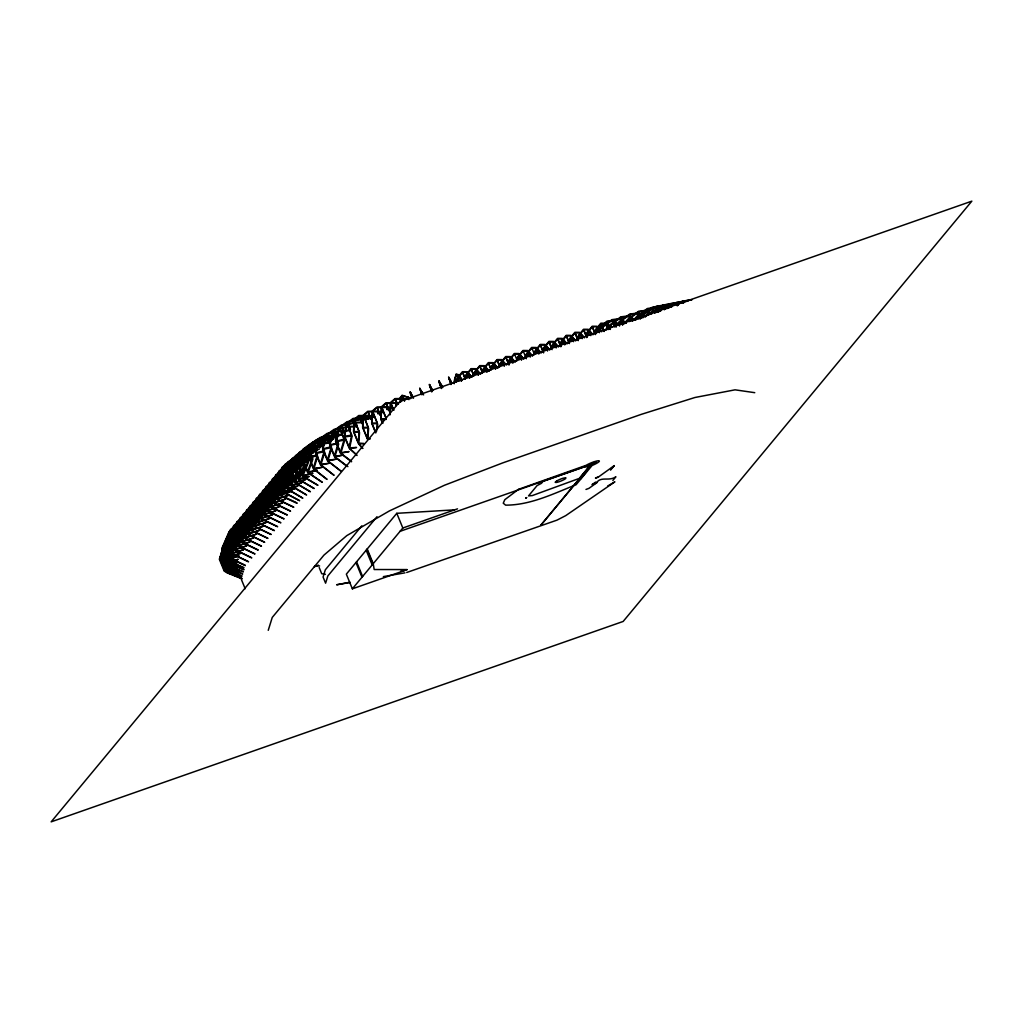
<?xml version="1.0" encoding="UTF-8"?>
<svg xmlns="http://www.w3.org/2000/svg" width="1023" height="1023" viewBox="0 0 1023 1023"><rect width="100%" height="100%" fill="white"/><g stroke="black" fill="none" stroke-linecap="round" stroke-linejoin="round"><path stroke-width="1.5" d="M389.84 414.699L390.466 402.538L394.993 398.612L404.52 398.459L409.11 399.545M390.095 414.686L390.684 403.075L393.638 410.287M376.656 431.131L377.218 423.624L372.155 423.701L375.901 432.831M377.359 428.675L377.692 424.161L372.525 411.553L371.937 423.164L377.257 423.074L372.704 411.399L377.052 407.627L380.211 415.325L377.308 407.614L386.323 407.474L387.269 409.763L386.579 407.461L392.269 408.816M453.982 383.229L456.13 373.996L458.816 374.789L462.23 380.096M454.212 383.766L454.608 379.29L455.593 381.464L454.647 379.162L456.309 374.661M555.412 482.153L555.387 482.306A5.806 0.972 -22.3 0 0 558.481 481.935L559.325 481.654A5.793 0.972 -22.3 0 0 565.732 478.483L565.821 477.715L563.034 478.24A5.806 0.972 -22.3 0 0 560.425 479.173L559.607 479.531A5.806 0.972 -22.3 0 0 557.241 480.682L556.678 481.04M339.201 427.448L335.518 441.245L340.467 453.317L351.58 461.769M268.243 630.321L272.259 617.419L323.959 555.105L346.835 535.592L389.367 510.937L444.417 485.273L502.741 462.895L641.14 414.405L694.937 397.499L735.051 389.827L754.757 392.679M302.731 460.567L307.463 446.118L316.491 439.685L333.038 435.606L340.454 435.018M232.362 543.571L226.39 561.064L231.339 573.123L241.441 577.356M231.633 546.909L226.876 560.821L232.093 558.226M231.633 555.706L229.638 561.537L234.587 573.596L240.354 576.013M232.502 554.325L230.124 561.282L234.037 559.351M234.983 562.023L231.377 571.793L222.502 550.425M235.188 563.711L232.093 572.1L237.771 569.274M236.684 566.678L234.625 572.266L230.354 561.832L233.193 560.425M236.888 568.379L235.341 572.56L238.193 571.154M286.069 473.879L291.772 458.777L305.851 448.944L309.01 456.629L306.325 448.803L323.575 443.867M386.336 418.842L381.605 407.32L381.016 418.931L386.336 418.842L381.784 407.154L386.131 403.394L389.29 411.08L386.387 403.382L395.415 403.241L396.349 405.53L395.658 403.228L398.51 403.906M228.82 543.788L222.311 560.412L232.144 555.949M278.397 480.196L284.803 464.519L295.66 456.757L315.058 450.593M304.713 465.491L299.304 478.687L309.215 476.462L299.048 479.378L314.163 488.534L298.575 479.506L293.627 467.447L299.317 452.332L309.406 445.171L327.603 439.967L333.588 439.187M232.656 557.484L226.812 571.384L222.541 560.949L233.231 556.09M233.41 557.791L227.566 571.691L236.927 567.433M228.551 535.63L221.288 552.778L226.236 564.849L243.397 571.831L226.786 564.619L238.218 559.223L227.106 563.839M226.863 541.806L220.508 556.806L230.712 552.561M229.97 537.906L236.94 521.666L248.436 513.265L263.001 508.162M242.886 522.331L249.868 506.078L261.351 497.69L277.374 492.076M455.631 381.911L457.55 377.589L462.434 371.694L467.14 371.745L472.012 377.129M455.938 382.27L457.767 378.126M464.289 378.881L466.194 374.559L471.091 368.664L475.785 368.715L480.669 374.098M464.583 379.239L466.424 375.096L467.485 377.244L466.552 374.942L471.181 369.354L473.764 375.658M472.933 375.85L474.851 371.528L479.736 365.633L484.442 365.684L489.314 371.068M473.24 376.208L475.068 372.065L476.143 374.213L475.196 371.912L479.825 366.324L482.408 372.628M481.577 372.82L483.495 368.497L488.38 362.602L493.086 362.654L497.971 368.037M481.884 373.178L483.713 369.034L484.787 371.183L483.841 368.881L488.483 363.293L491.066 369.597M490.234 369.789L492.14 365.467L497.037 359.572L501.73 359.623L506.615 365.006M490.541 370.147L492.37 366.004L493.444 368.152L492.498 365.85L497.127 360.275L499.71 366.566M498.879 366.758L500.797 362.436L505.682 356.541L510.387 356.592L515.272 361.976M499.186 367.116L501.014 362.973L502.088 365.121L501.142 362.82L505.784 357.244L508.879 364.789M507.536 363.728L509.441 359.405L514.339 353.51L519.032 353.562L523.917 358.945M507.83 364.086L509.671 359.943L510.733 362.091L509.799 359.789L514.428 354.214M516.18 360.697L518.098 356.375L522.983 350.48L527.689 350.531L532.561 355.914M516.487 361.055L518.316 356.912L519.39 359.06L518.444 356.758L523.085 351.183M524.837 357.666L526.743 353.344L531.64 347.449L536.333 347.5L541.218 352.884M525.131 358.024L526.973 353.881M533.482 354.636L535.4 350.314L540.285 344.419L544.99 344.47L549.863 349.853M533.789 354.994L535.617 350.851M542.126 351.605L544.044 347.283L548.929 341.388L553.635 341.439L558.52 346.823M542.433 351.963L544.262 347.82M550.783 348.574L552.689 344.252L557.586 338.357L562.279 338.408L567.164 343.792M551.09 348.933L552.919 344.789L553.993 346.938L553.047 344.636L557.676 339.061L560.77 346.605M559.428 345.544L561.346 341.222L566.231 335.327L570.936 335.378L575.821 340.761M559.734 345.902L561.563 341.759L562.637 343.907L561.691 341.605L566.333 336.03L569.427 343.575M568.085 342.513L569.99 338.191L574.888 332.296L579.581 332.347L584.465 337.731M568.379 342.871L570.22 338.741L571.282 340.876L570.348 338.575L574.977 332.999L578.072 340.544M576.729 339.483L578.647 335.16L583.532 329.265L588.238 329.316L593.11 334.7M577.65 338.46L578.865 335.71L579.939 337.846L578.992 335.544L583.634 329.969L586.729 337.513M585.386 336.452L587.292 332.13L592.189 326.235L596.882 326.286L601.767 331.669M586.294 335.429L587.522 332.68L588.583 334.815L587.65 332.513L592.279 326.938L595.373 334.483M594.031 333.421L595.936 329.099L600.833 323.204L605.539 323.255L610.411 328.639M594.938 332.398L596.166 329.649L597.048 331.797M231.262 553.341L225.674 565.655L221.403 555.22L231.121 551.18M231.224 554.108L225.009 567.778L220.738 557.356L230.456 553.315M232.004 554.415L225.789 568.097L237.119 564.031L225.456 568.878L242.067 576.09L224.907 569.108L219.958 557.036L228.768 536.18L233.947 548.788L224.357 569.913L220.073 559.479L229.791 555.438M235.878 542.612L229.305 556.844L240.162 553.047M244.817 530.566L238.231 544.811L233.96 534.377L244.817 530.566L241.722 523.009L255.865 517.638M287.578 480.286L281.005 494.531L291.862 490.72M234.536 544.76L227.694 559.428L239.037 555.732L227.375 560.182L243.986 567.803L226.812 560.387L221.863 548.315L229.139 531.602L240.955 522.676L255.878 516.999M595.578 332.897L599.03 328.063L606.984 321.145L613.647 320.544L619.644 325.557M596.499 332.475L599.248 328.613L600.399 330.723L599.465 328.434L606.997 321.874L610.092 329.419M304.611 463.969L294.1 467.306L299.547 452.882L307.68 472.626L322.309 482.319L308.115 472.524L317.36 470.248L308.332 471.872L312.859 459.276L307.68 446.655L303.166 460.452L312.411 458.176M281.069 486.5L269.279 490.976L275.941 475.465L281.12 488.073L274.548 502.319L285.622 499.058L274.228 503.047L290.57 511.129L273.691 503.239L268.742 491.168L275.724 474.928L287.207 466.526L307.603 459.378M361.822 525.822L325.327 569.811L323.076 577.036L325.595 583.187L327.846 575.962L377.001 516.705M531.73 348.152L527.101 353.728L527.855 356.042M454.621 509.85L396.796 513.316L346.337 574.146L352.36 588.826L407.064 569.658M352.36 588.826L402.819 528.009L457.524 508.84M525.681 498.06L526.589 497.587M525.72 498.15L526.628 497.69L525.86 498.099M578.085 479.697L578.98 479.237M590.719 465.069L540.783 525.259L590.859 465.069M610.526 470.132L614.312 465.58M612.854 480.465L615.897 476.795C608.48 481.795 601.102 475.721 596.153 483.137L592.01 484.659L595.642 482.063M596.294 333.102L601.511 327.322L611.933 319.649L620.168 318.575L626.306 322.782M597.982 332.015L601.741 327.859L602.956 329.956L602.01 327.654L611.882 320.404L614.465 326.695M605.168 330.314L610.386 324.521L620.808 316.861L629.043 315.787L635.181 319.994M605.923 330.263L610.616 325.071L611.831 327.168L610.884 324.866L620.756 317.603L623.339 323.895M615.092 326.363L619.26 321.733L629.682 314.074L637.93 312.987L642.828 316.363M615.744 326.439L619.49 322.283L620.705 324.368L619.759 322.079L629.631 314.815L632.214 321.107M623.966 323.575L628.148 318.946L638.557 311.273L646.805 310.199L651.715 313.575M624.618 323.652L628.365 319.483L629.58 321.58L628.646 319.291L638.505 312.028L640.999 318.115M632.841 320.787L637.022 316.158L647.444 308.486L655.679 307.412L660.589 310.775M634.426 319.815L637.239 316.695L638.122 318.844M233.513 542.497L240.443 535.988M234.101 542.689L237.438 539.569M635.181 319.521L639.503 315.493L652.38 307.169L662.188 305.672L667.188 308.55L676.126 303.23L677.162 305.749M635.513 319.969L639.72 316.03M239.893 533.571L228.589 543.239L221.786 560.655L226.735 572.714L242.055 578.877M229.267 543.405L240.124 534.108M635.743 319.841L641.536 315.033L656.446 306.261L667.559 304.47L671.651 306.542M638.429 318.345L641.766 315.583L642.649 317.731M644.682 316.657L663.07 304.995L674.17 303.204L678.275 305.276M645.053 317.079L648.377 314.317M229.894 533.686L241.223 524.671L243.858 531.09M230.904 533.763L240.341 526.257M240.558 526.807L229.242 535.809L234.919 549.978L251.786 557.867L235.456 549.786L246.837 545.796L235.763 549.057L242.336 534.824L237.17 522.203L230.507 537.727L242.285 533.252L237.617 521.871L248.653 513.815M227.886 537.766L239.676 528.38L250.814 523.763M239.906 528.929L228.577 537.932L232.656 547.893M227.221 539.888L239.011 530.515L248.755 526.461M227.745 541.077L238.359 532.638L243.922 530.323M228.385 541.295L238.576 533.188L240.162 537.037M264.816 494.339L253.781 502.395L258.448 513.776L246.658 518.252L253.32 502.728L258.499 515.349L251.927 529.582L263.001 526.321L251.607 530.31L267.949 538.392L251.07 530.502L246.121 518.431L253.103 502.191L264.586 493.789L279.151 488.687M261.581 498.227L250.545 506.295L255.213 517.664L243.423 522.139L250.098 506.628L255.264 519.236L248.691 533.482L259.765 530.221L248.384 534.211L264.714 542.28L247.835 534.402L242.732 521.41L257.591 516.206M258.346 502.127L247.323 510.196L251.978 521.564L240.2 526.039L246.863 510.528L252.029 523.137L245.456 537.369L256.543 534.108L245.149 538.111L261.492 546.18L244.612 538.29L239.663 526.231L246.645 509.978L258.128 501.577L272.693 496.475M255.111 506.014L244.088 514.083L248.755 525.464L236.965 529.927L243.627 514.416L248.806 527.037L242.234 541.269L253.308 538.008L241.914 541.998L258.256 550.08L241.377 542.19L236.428 530.119L243.41 513.878L254.893 505.477L269.458 500.375M251.888 509.914L240.853 517.983L245.52 529.351L233.73 533.827L240.405 518.316L245.571 530.924L238.998 545.157L250.072 541.909L238.679 545.898L255.021 553.967L238.142 546.077L233.193 534.019L240.175 517.766L251.658 509.364L266.223 504.262M245.418 517.702L234.395 525.771L239.05 537.139L227.272 541.615L233.935 526.103L239.113 538.712L232.541 552.957L243.615 549.696L232.221 553.686L248.563 561.768L231.684 553.878L226.735 541.806L233.717 525.566L245.2 517.165L259.765 512.05M242.195 521.602L231.16 529.671L235.827 541.039M597.406 482.281L588.967 488.342L585.974 489.454M281.376 486.117L277.732 478.751L266.709 486.82L271.364 498.188L259.586 502.664L266.249 487.153L271.427 499.761L264.855 514.006L275.929 510.746L264.535 514.735L280.877 522.804L263.998 514.927L259.049 502.856L266.031 486.603L277.514 478.214L293.537 472.6M264.74 505.925L262.118 498.035L276.977 492.83M261.504 509.825L258.883 501.935L270.775 497.766M258.269 513.712L255.648 505.835L269.023 501.142M255.047 517.612L252.425 509.723L265.801 505.042M251.811 521.5L249.19 513.623L264.049 508.418M248.576 525.4L245.955 517.51L260.814 512.306M335.953 437.192L334.687 435.12L320.711 437.934L323.473 445.708L320.314 438.01L312.757 443.509L317.424 454.877L308.933 456.91L312.45 443.726L317.616 456.348L314.048 468.355L322.117 467.319L313.882 468.982L327.066 479.391L313.486 469.058L308.537 456.987L312.22 443.189L320.097 437.46L334.853 434.494L341.247 434.379M349.994 429.059L348.715 426.987L334.738 429.788L337.513 437.563L334.355 429.865L326.785 435.363L331.452 446.744L322.961 448.777L326.478 435.593L331.657 448.202L328.076 460.222L336.158 459.186L327.91 460.836L341.107 471.258L327.526 460.913L322.577 448.854L326.26 435.044L334.125 429.328L348.881 426.361L355.275 426.246M356.682 425.21L356.132 422.831L362.5 422.716M518.444 489.365L504.812 499.697L503.252 503.201L505.605 505.145C530.349 505.209 553.533 493.674 576.102 484.71L592.125 465.465L593.8 464.749A8.389 1.394 -22.3 0 0 598.225 460.759A8.389 1.394 -22.3 0 0 585.949 465.388L518.546 489.326M640.066 315.813L652.265 307.936L654.324 312.961M648.774 314.074L662.891 305.762L664.439 309.547M654.784 312.501L669.681 303.729L680.794 301.938L683.53 303.32M655.398 312.808L669.515 304.496L670.551 307.015M664.106 309.637L676.305 302.463L691.676 299.739M677.009 304.368L682.431 301.171L692.149 299.611M678.402 304.215L682.251 301.951M607.713 485.989L614.874 481.833L565.706 515.643L556.972 520.144L406.706 572.496M591.128 463.713L588.072 465.286L595.117 462.115M590.77 464.557L591 464.378M591.332 465.03L594.389 463.445L593.071 463.624M227.106 561.358L231.364 559.249M238.346 569.645L231.825 572.88L241.479 576.921M238.986 571.409L235.073 573.353L239.216 575.079M237.093 568.008L227.259 572.484L241.773 578.315M314.202 566.895L318.383 565.156M250.737 520.08L241.006 524.121L229.203 533.507L221.94 550.643L226.889 562.714L244.049 569.709L227.451 562.484M251.658 520.336L241.773 524.441L243.845 529.479M244.51 524.518L252.86 521.052M252.412 521.871L241.108 526.576L243.691 532.868M248.921 525.183L240.456 528.699L242.003 532.471M246.85 527.894L239.791 530.835L241.338 534.607M241.952 531.781L239.126 532.957L240.674 536.73M221.838 552.548L233.5 547.701M221.173 554.683L231.377 550.438M230.047 554.696L219.855 558.929L226.786 542.561L230.917 552.65M583.698 467.089L589.069 466.59L579.274 478.406L532.292 495.58L528.533 495.886L537.088 485.58L541.423 483.342L543.098 481.322L583.941 467.012M314.061 451.591L293.665 458.739L282.182 467.127L275.2 483.38L280.149 495.452L297.028 503.329M313.754 452.319L294.432 459.084L297.527 466.641M310.839 455.478L290.442 462.626L278.959 471.028L271.977 487.28L276.926 499.339L293.806 507.229L277.463 499.147L288.857 495.158L277.77 498.418L284.356 484.186L279.177 471.577L272.514 487.089L284.292 482.613L279.637 471.245L290.66 463.176L293.818 470.874L291.197 462.984L310.519 456.22M302.834 461.667L287.974 466.884L290.583 474.762L287.425 467.063L276.402 475.132L283.345 492.255L299.649 500.72L283.857 492.101L294.701 488.662L284.151 491.385L290.2 477.677L285.021 465.069L278.908 480.03L290.123 476.13L285.455 464.762L295.877 457.294L299.036 464.992L296.389 457.14L314.777 451.296M299.995 464.8L283.972 470.414L272.489 478.815L265.507 495.068L270.456 507.127L287.335 515.017L270.993 506.948L282.386 502.958L271.312 506.206L277.885 491.973L272.719 479.365L266.044 494.876L277.834 490.401L273.167 479.033L284.202 470.964L287.361 478.662M299.598 465.567L284.739 470.772L291.018 485.951L306.619 494.979L291.504 485.81L301.67 482.907L291.76 485.132L297.169 471.923L291.99 459.314L286.555 473.739L297.054 470.401L292.386 459.033M296.772 468.7L280.75 474.314L269.254 482.715L262.284 498.955L267.233 511.027L284.113 518.917L267.77 510.835L279.164 506.845L268.077 510.106L274.65 495.874L269.484 483.252L262.821 498.776L274.599 494.301L269.931 482.92L280.967 474.864L284.125 482.549M296.363 469.467L281.504 474.672L284.599 482.217M291.645 473.879L278.269 478.559L283.409 491.002L289.458 477.293L279.138 480.58M290.302 476.488L274.279 482.102L262.796 490.503L255.814 506.756L260.763 518.814L277.642 526.704L261.3 518.635L272.693 514.633L261.619 517.894L268.192 503.661L263.026 491.053L256.351 506.564L268.141 502.088L263.474 490.72L274.509 482.651L277.655 490.349M286.926 478.291L275.046 482.46L278.141 490.004M287.079 480.388L271.044 486.002L259.561 494.403L252.591 510.643L257.54 522.715L274.407 530.605L258.077 522.523L269.458 518.533L258.384 521.794L264.957 507.549L259.791 494.94L253.129 510.451L264.906 505.976L260.238 494.608L271.274 486.539L274.433 494.237L271.811 486.36L285.187 481.667M282.386 484.787L267.821 489.889L256.338 498.291L249.356 514.543L254.305 526.602L271.185 534.492L254.842 526.423L266.236 522.433L255.162 525.681L261.735 511.449L256.556 498.84L249.893 514.352L261.671 509.876L257.016 498.508L268.039 490.439L270.673 496.858M281.952 485.567L268.576 490.247L271.159 496.539M280.212 488.943L265.353 494.147L268.448 501.692M292.079 491.27L280.698 495.26L296.811 502.792M257.988 515.439L241.965 521.052L230.482 529.454L223.5 545.707L228.449 557.765L245.328 565.655M240.379 553.584L228.986 557.586L245.111 565.118M399.852 531.397L588.685 465.235M538.29 483.009L539.147 482.447M586.857 471.207L580.604 478.93M578.123 479.8L578.813 479.442M598.34 477.025L595.437 478.048L598.263 477.127L613.953 465.861L610.667 468.982M305.621 448.394L328.319 442.601M301.849 451.616L323.038 446.015M319.79 447.089L302.552 452.025L305.225 459.851L302.066 452.153L287.987 461.987L282.297 477.102L287.246 489.173L302.834 498.188L287.719 489.032L297.885 486.13L287.974 488.355L293.384 475.145L288.217 462.537L282.77 476.961L293.281 473.623L288.614 462.255L298.294 455.376L301.453 463.074L298.78 455.235L316.017 450.312M298.077 454.839L319.266 449.238M303.396 461.002L312.194 458.828L307.667 471.437L299.944 452.588M355.735 422.908L341.759 425.721L344.534 433.496L341.375 425.798M349.674 582.292L336.631 584.785L350.198 582.407M383.369 576.614L404.942 572.842M682.648 301.721L688.748 300.736M687.2 301.286L669.912 304.266L670.96 306.836M673.952 303.818L663.288 305.532L664.86 309.381M337.36 435.964L331.375 436.757L313.179 441.949L303.089 449.11L297.399 464.225L302.348 476.283L317.948 485.311L302.821 476.155L312.987 473.24L303.089 475.465L308.486 462.268L303.32 449.66L297.872 464.084L308.383 460.746L303.716 449.378L313.396 442.499L316.555 450.197L313.882 442.358L331.12 437.435L332.066 439.724L331.605 437.294L337.807 436.476M332.488 439.903L327.82 440.517L328.703 442.665M324.048 443.739L327.155 443.33M595.054 462.204L596.243 462.025L590.079 465.12L591.396 464.941M591.064 463.79L592.381 463.611M339.572 435.657L333.268 436.156L333.767 438.56L332.833 436.258L317.143 440.12L319.867 447.921L316.708 440.222L308.038 446.399L312.706 457.78M407.141 569.568L374.188 569.53L373.229 563.66L367.206 548.98M401.029 570.872L404.162 570.681M545.144 349.981L544.389 347.667L549.031 342.091L552.126 349.636M536.5 353.012L535.745 350.697L540.374 345.122L543.482 352.666M369.815 418.612L361.822 418.752L347.066 421.719L333.805 431.297L338.217 443.049L329.981 444.711L333.498 431.527L338.664 444.135L335.096 456.156L343.165 455.12L334.93 456.769L347.897 466.641M368.421 419.174L362.052 419.302L362.602 421.668L361.656 419.379L347.679 422.179L350.454 429.954L347.296 422.269L339.726 427.767L344.393 439.136L335.902 441.169L339.419 427.985L344.585 440.593L341.017 452.614L349.099 451.578L340.851 453.24L351.464 461.309M362.295 422.179L355.902 422.294L341.145 425.261L333.268 430.977L329.585 444.788L334.534 456.846L346.887 466.245M349.112 426.898L355.48 426.783M348.255 430.312L341.874 430.427L327.117 433.394L319.24 439.123L315.557 452.92L320.506 464.992L334.086 475.324L320.89 464.915L329.137 463.253L321.056 464.289L324.636 452.268L319.457 439.66L315.941 452.844L324.432 450.811L319.777 439.442L327.334 433.944L330.493 441.629L327.731 433.854L341.708 431.054L342.641 433.343L342.091 430.977L348.472 430.849M335.071 435.044L341.452 434.928M404.494 398.996L395.466 399.149L397.538 404.187M386.31 419.392L381.234 419.468L382.845 423.381M370.364 438.867L367.832 438.918L368.612 428.394L363.446 415.786L362.845 427.397L368.165 427.307L363.625 415.632L367.973 411.86L371.132 419.558L368.229 411.86L377.244 411.706L378.19 414.008L377.5 411.706L381.771 412.717M314.854 565.783L319.598 565.949M372.871 417.461L365.339 416.86L352.973 418.484L346.631 423.356L344.355 436.361L349.303 448.432L357.053 455.504M371.745 417.896L365.556 417.41L366.17 419.75L365.237 417.448L353.523 418.982L356.349 426.732L353.191 419.034L347.104 423.701L351.771 435.069L344.674 436.322L346.848 423.893L352.027 436.501L349.725 447.805L356.528 447.486L349.623 448.394L356.605 454.762M325.391 574.274L321.721 573.737L319.202 567.586M398.497 403.407L385.914 402.845L381.387 406.77L380.761 418.931L382.41 422.947M392.474 408.369L386.362 406.924L376.835 407.077L372.308 411.003L371.681 423.164L375.531 432.55M383.395 412.601L377.27 411.156L367.743 411.31L363.216 415.236L362.602 427.397L367.551 439.468M374.303 416.847L368.19 415.389L358.664 415.543L354.137 419.481L353.51 431.629L358.459 443.701L362.679 448.496M372.692 416.949L368.421 415.939L369.111 418.241L368.165 415.939L359.137 416.092L362.04 423.791L358.894 416.092L354.546 419.865L359.086 431.54L353.766 431.629L354.367 420.018L359.533 432.627L358.741 443.151L364.035 443.611L358.715 443.701L362.73 448.266M408.177 397.256L402.538 395.799L404.596 400.837M674.4 303.741L677.009 305.071M671.689 306.99L667.776 305.007L668.965 307.885M666.395 308.511L662.418 306.209L663.595 309.099M410.479 398.164L402.154 395.21L399.903 398.062L400.453 402.244M408.33 397.295L410.607 398.65M660.589 311.171L655.896 307.949L657.086 310.839M651.715 313.959L647.022 310.749L648.799 315.071M642.828 316.759L638.147 313.537L639.925 317.859M633.953 319.547L629.273 316.324L631.038 320.647M626.255 323.14L620.398 319.112L622.751 324.879M619.593 325.877L613.864 321.094L616.23 326.849M610.015 328.498L605.757 323.805L608.122 329.559M601.371 331.529L597.112 326.836L599.465 332.59M588.455 329.866L592.713 334.559M579.811 332.897L584.069 337.59M571.154 335.928L575.425 340.621M566.768 343.651L562.509 338.945L564.875 344.713M558.123 346.682L553.852 341.976L556.218 347.743M549.466 349.713L545.208 345.007L547.574 350.774M540.822 352.743L536.564 348.037L538.916 353.805M532.165 355.774L527.906 351.068L530.272 356.835M523.52 358.804L519.262 354.099L521.628 359.866M514.876 361.835L510.605 357.129L512.971 362.896M497.574 367.896L493.303 363.191L495.669 368.958M488.917 370.927L484.659 366.221L487.025 371.988M480.273 373.958L476.015 369.252L478.368 375.019M471.616 376.988L467.358 372.282L469.723 378.05M462.306 380.403L459.046 375.326L461.411 381.093M448.841 377.64L450.759 380.709M410.351 392.397L413.202 397.781M440.964 383.945L442.844 387.525M432.806 390.569L429.328 384.392L431.757 391.95M421.719 391.323L423.599 394.904M413.561 397.947L410.07 391.771L411.757 396.95M676.523 303L677.584 305.57M668.505 307.923L667.341 305.084L656.664 306.798L658.774 311.925M663.198 309.112L662.034 306.273L652.597 307.718L654.707 312.846M658.339 312.066L656.28 307.028L642.163 315.34L643.096 317.642M657.329 312.258L655.577 308L647.661 309.036L649.771 314.163M649.452 314.266L647.393 309.24L637.521 316.491L638.454 318.792M648.441 315.046L646.702 310.787L638.787 311.823L641.421 318.243M640.155 319.266L637.815 313.575L629.912 314.611L632.534 321.03M630.692 320.634L628.94 316.363L621.038 317.411L623.659 323.818M622.393 324.841L620.066 319.163L612.15 320.199L614.785 326.606M615.936 326.797L613.608 321.107L607.202 321.695L610.36 329.393M607.905 329.483L605.565 323.792L601.051 323.741L604.209 331.439M604.03 331.452L600.923 323.907L596.294 329.483L597.24 331.784M599.248 332.513L596.921 326.823L592.407 326.772L595.565 334.47M590.821 335.621L588.276 329.854L583.762 329.802L586.908 337.5M582.177 338.651L579.619 332.884L575.105 332.833L578.264 340.531M573.519 341.682L570.975 335.915L566.461 335.864L569.082 342.283M564.658 344.636L562.318 338.945L557.804 338.894L560.962 346.592M556 347.667L553.673 341.976L549.159 341.925L551.793 348.344M547.356 350.697L545.029 345.007L540.502 344.956L543.661 352.654M538.699 353.728L536.372 348.037L531.858 347.986L534.492 354.406M530.055 356.758L527.727 351.068L523.213 351.017L526.359 358.715M521.41 359.789L519.07 354.099L514.556 354.048L517.19 360.467M512.753 362.82L510.426 357.129L505.912 357.078L509.07 364.776M501.961 360.16L504.326 365.927M504.109 365.85L501.769 360.16L497.255 360.109L499.889 366.528M495.452 368.881L493.124 363.191L488.61 363.139L491.245 369.559M486.807 371.912L484.48 366.221L479.966 366.17L482.587 372.589M478.15 374.942L475.823 369.252L471.309 369.201L473.943 375.62M469.506 377.973L467.179 372.282L462.665 372.231L465.286 378.651M465.107 378.676L462.537 372.385L457.895 377.973L458.841 380.275M461.271 380.978L458.931 375.3L456.348 374.546L458.982 380.952M451.693 383.011L448.573 377.001L451.002 384.558M451.424 383.97L448.79 377.551L450.849 383.625M442.077 386.707L438.944 380.697L441.501 388.535M439.174 381.247L441.795 387.653M439.442 382.922L441.22 387.308M432.448 390.39L429.596 385.019L432.179 391.31L429.545 384.929L431.604 391.003M422.831 394.085L419.699 388.075L421.745 394.533M422.026 393.753L419.916 388.625L421.975 394.699M410.3 392.321L412.397 397.448M404.481 400.888L402.371 395.76L400.223 398.497L401.387 401.336M400.134 398.599L401.31 401.489M397.32 404.29L395.223 399.149L390.863 402.921L393.778 410.031M396.796 513.316L402.819 528.009M328.293 442.946L327.347 440.657L310.11 445.58L312.782 453.419L309.624 445.721L295.545 455.555L289.841 470.657L294.79 482.728L310.391 491.756L295.276 482.587L305.442 479.685L295.532 481.91L300.941 468.713L295.762 456.092L290.327 470.529L300.826 467.179L296.171 455.81M366.835 549.441L372.858 564.121M366.17 550.221L372.193 564.913M356.579 561.793L362.602 576.473M355.966 562.535L361.989 577.215M297.054 466.974L293.895 459.276L282.86 467.345L287.527 478.713M244.331 530.924L241.172 523.226L229.83 531.794L234.497 543.162L222.426 548.111L229.369 532.139L234.561 545.054M240.814 534.901L239.241 531.052L227.912 540.067L231.991 550.016M234.152 545.579L229.433 534.057L220.623 554.901L225.572 566.972L242.732 573.967L226.121 566.742L237.784 561.896L226.454 565.975L233.282 550.924L232.835 549.837M232.247 548.392L228.103 538.303L219.306 559.159L224.254 571.23L241.415 578.225L224.804 571L236.454 566.154L225.124 570.233L231.952 555.182L231.505 554.095M227.451 540.438L231.773 550.988M227.247 542.19L230.75 550.719M241.364 579.44L245.175 588.724M233.602 562.305L237.886 572.739M232.886 561.998L237.835 574.069M439.225 382.449L441.386 388.254M410.351 393.523L411.975 397.87M555.374 482.165A5.806 0.972 -22.3 0 1 556.627 481.053M359.06 432.09L358.267 442.614L353.996 432.179L359.06 432.09M368.139 427.857L367.347 438.368L363.075 427.946L368.139 427.857M351.477 436.003L349.175 447.294L344.904 436.872L351.477 436.003M317.002 455.874L313.434 467.895L309.151 457.46L317.002 455.874M324.022 451.808L320.442 463.815L316.171 453.381L324.022 451.808M331.043 447.742L327.462 459.749L323.191 449.314L331.043 447.742M338.05 443.675L334.483 455.683L330.199 445.248L338.05 443.675M343.984 440.133L340.403 452.14L336.132 441.706L343.984 440.133M292.68 474.736L287.271 487.945L283 477.511L292.68 474.736M296.465 471.526L291.056 484.723L286.772 474.288L296.465 471.526M300.238 468.304L294.829 481.501L290.545 471.066L300.238 468.304M304.01 465.081L298.601 478.278L294.33 467.843L304.01 465.081M307.782 461.859L302.386 475.068L298.102 464.634L307.782 461.859M230.699 530.004L224.037 545.515L235.431 541.525L230.699 530.004M282.412 467.677L275.75 483.188L287.131 479.199L282.412 467.677M233.167 548.481L226.339 563.532L222.055 553.098L233.167 548.481M235.111 542.254L228.538 556.486L224.267 546.052L235.111 542.254M238.346 538.354L231.773 552.599L227.49 542.164L238.346 538.354M241.581 534.466L235.009 548.699L230.725 538.264L241.581 534.466M248.039 526.679L241.466 540.911L237.195 530.477L248.039 526.679M251.274 522.779L244.702 537.011L240.418 526.576L251.274 522.779M254.51 518.878L247.937 533.124L243.653 522.689L254.51 518.878M257.732 514.991L251.159 529.223L246.888 518.789L257.732 514.991M260.967 511.091L254.395 525.336L250.111 514.901L260.967 511.091M264.203 507.203L257.63 521.436L253.346 511.001L264.203 507.203M267.425 503.303L260.852 517.536L256.581 507.101L267.425 503.303M270.66 499.403L264.087 513.648L259.804 503.214L270.66 499.403M273.895 495.516L267.323 509.748L263.039 499.314L273.895 495.516M277.131 491.615L270.558 505.861L266.274 495.426L277.131 491.615M280.353 487.728L273.78 501.961L269.509 491.526L280.353 487.728M283.588 483.828L277.016 498.06L272.732 487.626L283.588 483.828M286.824 479.928L280.251 494.173L275.967 483.738L286.824 479.928M233.768 544.415L226.927 559.082L222.643 548.648L233.768 544.415M399.84 401.553L51.15 821.853L623.16 621.447L971.85 201.147L399.84 401.553"/></g></svg>
